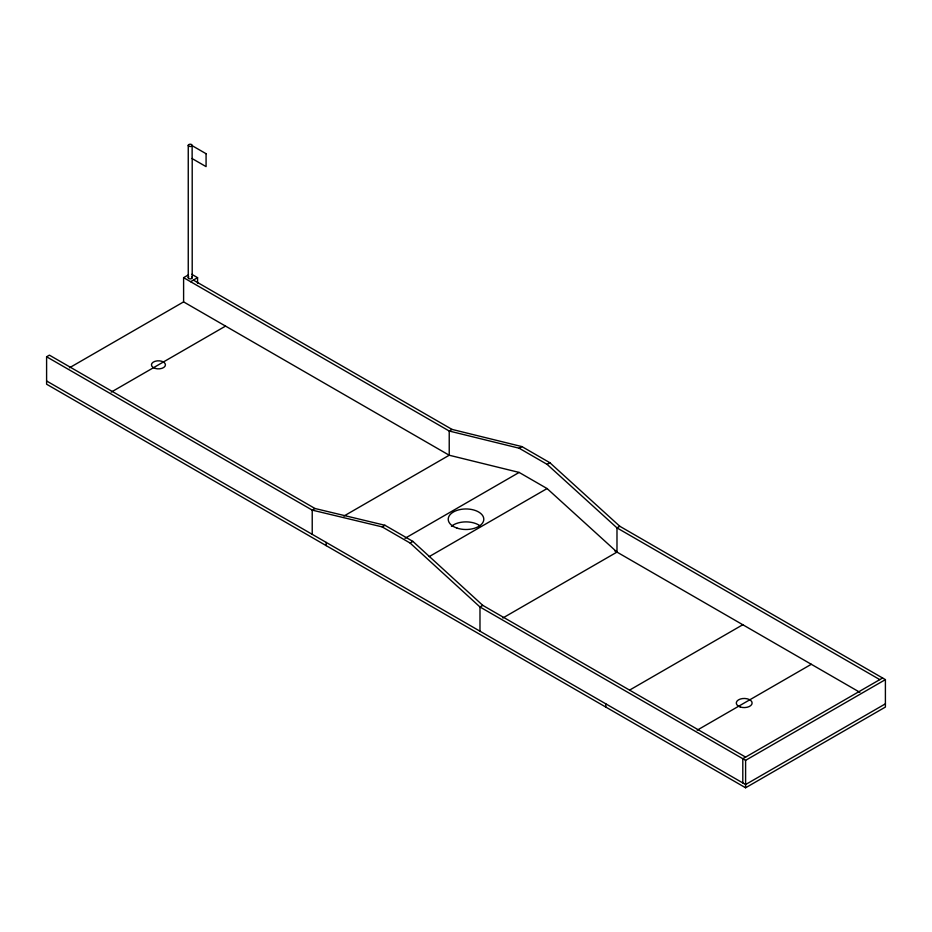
<?xml version="1.0" encoding="UTF-8"?>
<svg xmlns="http://www.w3.org/2000/svg" width="932" height="932" viewBox="0 0 932 932"><rect width="100%" height="100%" fill="white"/><g stroke="black" fill="none" stroke-linecap="round" stroke-linejoin="round"><path stroke-width="1.4" d="M193.39 280.089L452.02 429.407L521.943 446.603L549.88 462.726L619.78 526.265L885.4 679.626L885.4 707.062L745.6 787.773L46.6 384.217L46.6 356.77L49.396 355.15L315.016 508.511L384.939 525.275L412.876 541.399L482.776 605.369L745.6 757.11M502.849 617.998L616.984 552.093L547.084 488.554L519.147 472.431L449.224 455.235L183.604 301.886L183.604 277.666L188.497 274.847M190.594 281.709L197.584 277.666L197.584 283.445M69.469 367.779L183.604 301.886M111.223 392.104L225.544 326.095M315.016 508.511L312.22 510.119L46.6 356.77M452.02 429.407L449.224 431.027L183.604 277.666M343.861 516.072L449.224 455.235L449.224 431.027L519.147 448.21L547.084 464.346L616.984 527.885L879.808 679.626M312.22 534.339L312.22 510.119L382.143 526.883L384.939 525.275M519.147 448.21L521.943 446.603M405.012 538.323L519.147 472.431M382.143 526.883L410.08 543.018L412.876 541.399M547.084 464.346L549.88 462.726M429.186 556.625L547.084 488.554M482.776 605.369L479.98 606.977L479.98 631.197M619.78 526.265L616.984 527.885L616.984 552.093M629.916 689.913L742.804 624.731M697.183 730.175L811.306 664.283M882.604 678.007L742.804 758.718L742.804 782.938M410.08 543.018L479.98 606.977L745.6 760.337L885.4 679.626M885.4 703.835L745.6 784.546L46.6 380.978M191.759 274.311L197.584 277.666M614.654 550.754L859.875 692.325M745.6 760.337L745.6 787.773M605.8 703.835L605.8 707.062M326.2 542.412L326.2 545.639M192.202 158.452L192.202 277.736M188.252 145.369L188.252 277.736M451.438 526.265A17.79 10.275 0 0 1 480.586 526.265M191.619 276.932A1.98 1.142 0 0 1 191.619 278.54A1.98 1.142 0 0 1 188.823 278.54A1.98 1.142 0 0 1 188.823 276.932M206.077 153.71L192.132 145.66L192.132 158.58L206.077 166.618L206.077 153.71M740.253 706.98A7.91 4.567 0 0 0 752.112 703.031A7.91 4.567 0 0 0 740.253 699.07A7.91 4.567 0 0 0 740.253 706.98M154.945 368.338A7.002 4.043 0 0 0 165.442 364.843A7.002 4.043 0 0 0 154.945 361.336A7.002 4.043 0 0 0 154.945 368.338M457.111 528.129A17.79 10.275 0 0 0 483.801 519.24A17.79 10.275 0 0 0 457.111 510.34A17.79 10.275 0 0 0 457.111 528.129M189.231 146.359A1.98 1.142 0 0 0 192.202 145.369A1.98 1.142 0 0 0 189.231 144.378A1.98 1.142 0 0 0 189.231 146.359"/></g></svg>
